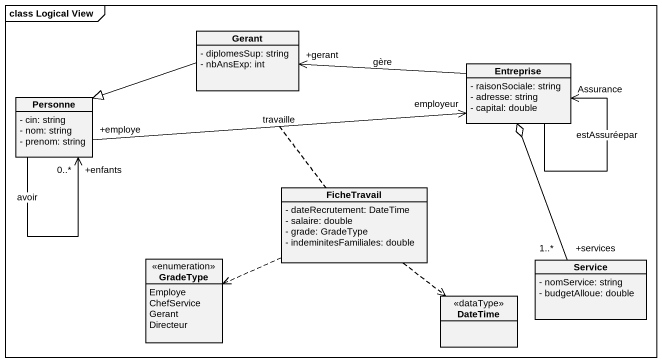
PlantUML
@startuml
mainframe class Logical View
hide circle
hide empty members
skinparam classAttributeIconSize 0
class Gerant {
  - diplomesSup: string
  - nbAnsExp: int
}
class Entreprise {
  - raisonSociale: string
  - adresse: string
  - capital: double
}
class Personne {
  - cin: string
  - nom: string
  - prenom: string
}
class FicheTravail {
  - dateRecrutement: DateTime
  - salaire: double
  - grade: GradeType
  - indeminitesFamiliales: double
}
enum GradeType {
  Employe
  ChefService
  Gerant
  Directeur
}
class Service {
  - nomService: string
  - budgetAlloue: double
}
class DateTime <<dataType>>
Gerant -left-|> Personne
Entreprise -left-> "+gerant" Gerant : gère
Entreprise --> "Assurance" Entreprise : estAssuréepar
Personne "+employe" -right-> "employeur" Entreprise : travaille
(Personne, Entreprise) .. FicheTravail
Personne --> "+enfants\n0..*" Personne : avoir
FicheTravail .left.> GradeType
FicheTravail ..> DateTime
Service "+services\n1..*" -up-o Entreprise
@enduml
